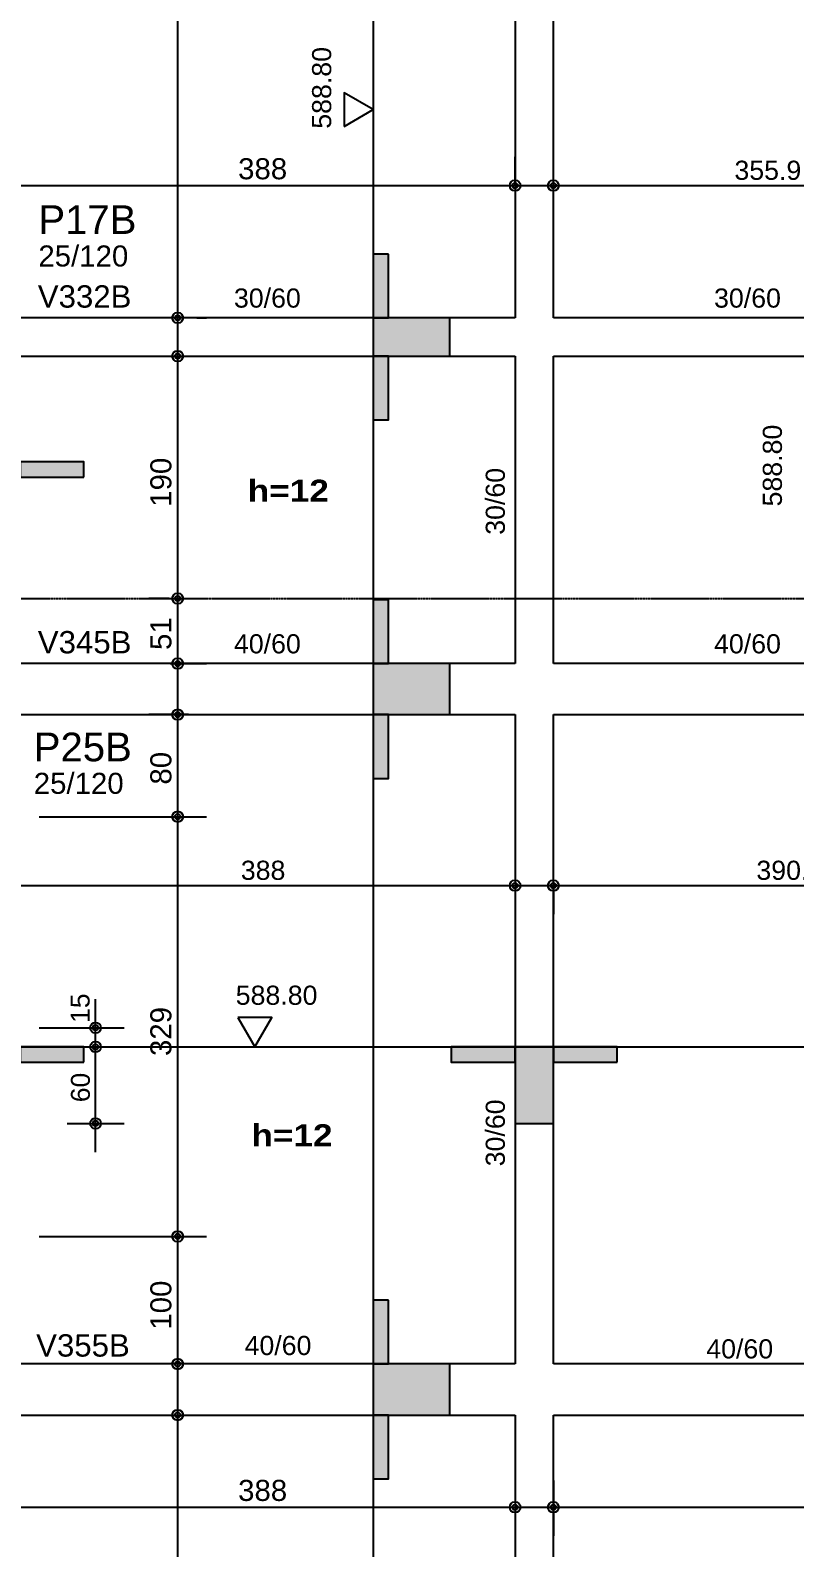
# Model space of a CAD drawing. Extents: x 0 to 13080, y 0 to 6750.
# Drawn here: x 7784 to 8383, y 1772 to 2961 of the extents above; entities that cross this region are included whole.
import ezdxf

# ---------------------------------------------------------------- set-up
doc = ezdxf.new("R2010")
doc.units = 0
doc.header["$MEASUREMENT"] = 0
doc.linetypes.add('ESTILO_TQS_0007', pattern=[2.1, 1.5, -0.2, 0.2, -0.2])
for name, color, linetype in [('MTH-224', 4, 'CONTINUOUS'), ('MTH-COTAS7', 31, 'CONTINUOUS'), ('MTH-DIM-PILAR', 3, 'CONTINUOUS'), ('MTH-DIM-VIGA', 3, 'CONTINUOUS'), ('MTH-EIXO-214', 4, 'CONTINUOUS'), ('MTH-FACE-VIGA', 7, 'CONTINUOUS'), ('MTH-LINHA-SEÇÃO', 16, 'CONTINUOUS'), ('MTH-SIMB_COTA', 3, 'CONTINUOUS'), ('MTH-SOMBRA21', 150, 'CONTINUOUS'), ('MTH-TIT1-PILAR', 5, 'CONTINUOUS'), ('MTH-TIT1-VIGA', 5, 'CONTINUOUS'), ('MTH-TXT', 4, 'CONTINUOUS'), ('MTH-TXT-NEGRITO', 5, 'CONTINUOUS')]:
    doc.layers.add(name, color=color, linetype=linetype)
doc.styles.add('TQS_ARIAL', font='arial.ttf')
doc.styles.add('TQS_ARIAL_BLACK', font='ariblk.ttf')

msp = doc.modelspace()

# ---------------------------------------------------------------- linework, layer by layer
at = {"layer": 'MTH-224', "linetype": 'Continuous'}
for points in [[(8029.712214, 2885.6902), (8052.659919, 2898.939705), (8029.712214, 2912.187892), (8029.712214, 2885.6902)], [(7946.545152, 2187.22771), (7959.794657, 2164.280005), (7973.042844, 2187.22771), (7946.545152, 2187.22771)]]:
    msp.add_lwpolyline(points, dxfattribs=at)
at = {"layer": 'MTH-COTAS7', "linetype": 'Continuous'}
for p, q in [((7899.306507, 2713.232063), (7899.306507, 3287.232062)), ((8163.777243, 2838.856316), (8163.777243, 2861.891503)), ((8193.777243, 2834.178378), (8193.777243, 2861.891503)), ((7753.277243, 2839.391503), (8186.277243, 2839.391503)), ((8171.277243, 2839.391503), (8572.171955, 2839.391503)), ((7914.275108, 2735.732063), (7921.806507, 2735.732063)), ((7899.306507, 2493.232028), (7899.306507, 2728.232063)), ((7812.777243, 2705.732063), (7921.806507, 2705.732063)), ((7899.306507, 2442.232063), (7899.306507, 2538.232062)), ((7892.64307, 2515.732028), (7876.806507, 2515.732028)), ((7897.017426, 2515.732062), (7921.806507, 2515.732062)), ((7893.327807, 2464.732063), (7921.806507, 2464.732063)), ((7899.306507, 2322.232063), (7899.306507, 2447.232063)), ((7907.885971, 2424.732063), (7876.806507, 2424.732063)), ((7899.306507, 1993.232064), (7899.306507, 2367.232063)), ((7790.777243, 2344.732063), (7921.806507, 2344.732063)), ((7805.777243, 2344.732063), (7921.806507, 2344.732063)), ((8163.777243, 2306.537848), (8163.777243, 2268.212438)), ((7753.277243, 2290.712438), (8186.277243, 2290.712438)), ((8171.277243, 2290.712438), (8606.609848, 2290.712438)), ((8193.777243, 2291.487295), (8193.777243, 2268.212438)), ((7834.922657, 2141.780005), (7834.922657, 2201.780005)), ((7790.777243, 2179.280005), (7857.422657, 2179.280005)), ((7834.922657, 2081.780005), (7834.922657, 2186.780005)), ((7837.777243, 2164.280005), (7857.422657, 2164.280005)), ((7837.777243, 2164.280005), (7857.422657, 2164.280005)), ((7812.777243, 2104.280005), (7857.422657, 2104.280005)), ((7899.306507, 1893.232064), (7899.306507, 2038.232064)), ((7790.777243, 2015.732064), (7921.806507, 2015.732064)), ((7790.777243, 2015.732064), (7921.806507, 2015.732064)), ((7899.636907, 1915.732064), (7876.806507, 1915.732064)), ((7899.306507, 1301.732026), (7899.306507, 1898.232064)), ((7889.636873, 1875.732064), (7921.806507, 1875.732064)), ((8193.777243, 1824.443698), (8193.777243, 1780.955882)), ((7753.277243, 1803.455882), (8186.277243, 1803.455882)), ((8163.777243, 1802.668466), (8163.777243, 1780.955882)), ((8171.277243, 1803.455882), (8667.326127, 1803.455882))]:
    msp.add_line(p, q, dxfattribs=at)
at = {"layer": 'MTH-EIXO-214', "linetype": 'ESTILO_TQS_0007'}
msp.add_line((718.67219, 2515.73199), (9031.331125, 2515.73199), dxfattribs=at)
at = {"layer": 'MTH-FACE-VIGA', "linetype": 'Continuous'}
for points in [[(8163.777243, 3264.732062), (8163.777243, 2735.732063)], [(8193.777243, 2735.732063), (8193.777243, 3264.732062)], [(8163.777243, 2735.732063), (7775.777243, 2735.732063)], [(8549.671955, 2735.732063), (8193.777243, 2735.732063)], [(7775.777243, 2705.732063), (8163.777243, 2705.732063)], [(8163.777243, 2705.732063), (8163.777243, 2464.732063)], [(8193.777243, 2464.732063), (8193.777243, 2705.732063)], [(8193.777243, 2705.732063), (8552.994042, 2705.732063)], [(8163.777243, 2464.732063), (7775.777243, 2464.732063)], [(8579.680762, 2464.732063), (8193.777243, 2464.732063)], [(7775.777243, 2424.732063), (8163.777243, 2424.732063)], [(8163.777243, 2424.732063), (8163.777243, 1915.732064)], [(8193.777243, 1915.732064), (8193.777243, 2424.732063)], [(8193.777243, 2424.732063), (8584.109848, 2424.732063)], [(8163.777243, 1915.732064), (7775.777243, 1915.732064)], [(8640.472191, 1915.732064), (8193.777243, 1915.732064)], [(7775.777243, 1875.732064), (8163.777243, 1875.732064)], [(8163.777243, 1875.732064), (8163.777243, 1324.232026)], [(8193.777243, 1324.232026), (8193.777243, 1875.732064)], [(8193.777243, 1875.732064), (8644.902553, 1875.732064)]]:
    msp.add_lwpolyline(points, dxfattribs=at)
at = {"layer": 'MTH-LINHA-SEÇÃO', "linetype": 'Continuous'}
for p, q in [((8052.659919, 4066.891563), (8052.659919, 768.538636)), ((7775.777243, 2164.280005), (8612.949866, 2164.280005))]:
    msp.add_line(p, q, dxfattribs=at)
for points in [[(8064.659919, 2785.732063), (8052.659919, 2785.732063), (8052.659919, 2735.732063), (8064.659919, 2735.732063), (8064.659919, 2785.732063)], [(8052.659919, 2735.732063), (8052.659919, 2705.732063), (8112.659919, 2705.732063), (8112.659919, 2735.732063), (8052.659919, 2735.732063)], [(8064.659919, 2705.732063), (8052.659919, 2705.732063), (8052.659919, 2655.732063), (8064.659919, 2655.732063), (8064.659919, 2705.732063)], [(7825.777243, 2610.893127), (7825.777243, 2622.893127), (7775.777243, 2622.893127), (7775.777243, 2610.893127), (7825.777243, 2610.893127)], [(8064.659919, 2514.732063), (8052.659919, 2514.732063), (8052.659919, 2464.732063), (8064.659919, 2464.732063), (8064.659919, 2514.732063)], [(8052.659919, 2464.732063), (8052.659919, 2424.732063), (8112.659919, 2424.732063), (8112.659919, 2464.732063), (8052.659919, 2464.732063)], [(8064.659919, 2424.732063), (8052.659919, 2424.732063), (8052.659919, 2374.732063), (8064.659919, 2374.732063), (8064.659919, 2424.732063)], [(7825.777243, 2152.280005), (7825.777243, 2164.280005), (7775.777243, 2164.280005), (7775.777243, 2152.280005), (7825.777243, 2152.280005)], [(8163.777243, 2152.280005), (8163.777243, 2164.280005), (8113.777243, 2164.280005), (8113.777243, 2152.280005), (8163.777243, 2152.280005)], [(8193.777243, 2164.280005), (8163.777243, 2164.280005), (8163.777243, 2104.280005), (8193.777243, 2104.280005), (8193.777243, 2164.280005)], [(8243.777243, 2152.280005), (8243.777243, 2164.280005), (8193.777243, 2164.280005), (8193.777243, 2152.280005), (8243.777243, 2152.280005)], [(8064.659919, 1965.732063), (8052.659919, 1965.732063), (8052.659919, 1915.732063), (8064.659919, 1915.732063), (8064.659919, 1965.732063)], [(8052.659919, 1915.732063), (8052.659919, 1875.732063), (8112.659919, 1875.732063), (8112.659919, 1915.732063), (8052.659919, 1915.732063)], [(8064.659919, 1875.732063), (8052.659919, 1875.732063), (8052.659919, 1825.732063), (8064.659919, 1825.732063), (8064.659919, 1875.732063)]]:
    msp.add_lwpolyline(points, dxfattribs=at)
at = {"layer": 'MTH-SIMB_COTA', "linetype": 'Continuous'}
for centre, radius in [((8163.777243, 2839.391503), 4.200001), ((8193.777243, 2839.391503), 4.200001), ((8163.777243, 2839.391503), 2.1), ((8193.777243, 2839.391503), 2.1), ((7899.306507, 2735.732063), 4.200001), ((7899.306507, 2735.732063), 2.1), ((7899.306507, 2705.732063), 4.200001), ((7899.306507, 2705.732063), 2.1), ((7899.306507, 2515.732062), 4.200001), ((7899.306507, 2515.732028), 4.200001), ((7899.306507, 2515.732062), 2.1), ((7899.306507, 2515.732028), 2.1), ((7899.306507, 2464.732063), 4.200001), ((7899.306507, 2464.732063), 2.1), ((7899.306507, 2424.732063), 4.200001), ((7899.306507, 2424.732063), 2.1), ((7899.306507, 2344.732063), 4.200001), ((7899.306507, 2344.732063), 4.200001), ((7899.306507, 2344.732063), 2.1), ((7899.306507, 2344.732063), 2.1), ((8163.777243, 2290.712438), 4.200001), ((8163.777243, 2290.712438), 2.1), ((8193.777243, 2290.712438), 4.200001), ((8193.777243, 2290.712438), 2.1), ((7834.922657, 2179.280005), 4.200001), ((7834.922657, 2179.280005), 2.1), ((7834.922657, 2164.280005), 4.200001), ((7834.922657, 2164.280005), 4.200001), ((7834.922657, 2164.280005), 2.1), ((7834.922657, 2164.280005), 2.1), ((7834.922657, 2104.280005), 4.200001), ((7834.922657, 2104.280005), 2.1), ((7899.306507, 2015.732064), 4.200001), ((7899.306507, 2015.732064), 4.200001), ((7899.306507, 2015.732064), 2.1), ((7899.306507, 2015.732064), 2.1), ((7899.306507, 1915.732064), 4.200001), ((7899.306507, 1915.732064), 2.1), ((7899.306507, 1875.732064), 4.200001), ((7899.306507, 1875.732064), 2.1), ((8163.777243, 1803.455882), 4.200001), ((8163.777243, 1803.455882), 2.1), ((8193.777243, 1803.455882), 4.200001), ((8193.777243, 1803.455882), 2.1)]:
    msp.add_circle(centre, radius, dxfattribs=at)
at = {"layer": 'MTH-SOMBRA21', "linetype": 'Continuous'}
for points in [[(8064.659919, 2785.732063), (8052.659919, 2785.732063), (8052.659919, 2735.732063)], [(8064.659919, 2785.732063), (8052.659919, 2735.732063), (8064.659919, 2735.732063)], [(8064.659919, 2785.732063), (8064.659919, 2735.732063), (8064.659919, 2785.732063)], [(8052.659919, 2735.732063), (8052.659919, 2705.732063), (8112.659919, 2705.732063)], [(8052.659919, 2735.732063), (8112.659919, 2705.732063), (8112.659919, 2735.732063)], [(8052.659919, 2735.732063), (8112.659919, 2735.732063), (8052.659919, 2735.732063)], [(8064.659919, 2705.732063), (8052.659919, 2705.732063), (8052.659919, 2655.732063)], [(8064.659919, 2705.732063), (8052.659919, 2655.732063), (8064.659919, 2655.732063)], [(8064.659919, 2705.732063), (8064.659919, 2655.732063), (8064.659919, 2705.732063)], [(7825.777243, 2610.893127), (7825.777243, 2622.893127), (7775.777243, 2622.893127)], [(7825.777243, 2610.893127), (7775.777243, 2622.893127), (7775.777243, 2610.893127)], [(7825.777243, 2610.893127), (7775.777243, 2610.893127), (7825.777243, 2610.893127)], [(8064.659919, 2514.732063), (8052.659919, 2514.732063), (8052.659919, 2464.732063)], [(8064.659919, 2514.732063), (8052.659919, 2464.732063), (8064.659919, 2464.732063)], [(8064.659919, 2514.732063), (8064.659919, 2464.732063), (8064.659919, 2514.732063)], [(8052.659919, 2464.732063), (8052.659919, 2424.732063), (8112.659919, 2424.732063)], [(8052.659919, 2464.732063), (8112.659919, 2424.732063), (8112.659919, 2464.732063)], [(8052.659919, 2464.732063), (8112.659919, 2464.732063), (8052.659919, 2464.732063)], [(8064.659919, 2424.732063), (8052.659919, 2424.732063), (8052.659919, 2374.732063)], [(8064.659919, 2424.732063), (8052.659919, 2374.732063), (8064.659919, 2374.732063)], [(8064.659919, 2424.732063), (8064.659919, 2374.732063), (8064.659919, 2424.732063)], [(7825.777243, 2152.280005), (7825.777243, 2164.280005), (7775.777243, 2164.280005)], [(7825.777243, 2152.280005), (7775.777243, 2164.280005), (7775.777243, 2152.280005)], [(8163.777243, 2152.280005), (8163.777243, 2164.280005), (8113.777243, 2164.280005)], [(8163.777243, 2152.280005), (8113.777243, 2164.280005), (8113.777243, 2152.280005)], [(8193.777243, 2164.280005), (8163.777243, 2164.280005), (8163.777243, 2104.280005)], [(8193.777243, 2164.280005), (8163.777243, 2104.280005), (8193.777243, 2104.280005)], [(8243.777243, 2152.280005), (8243.777243, 2164.280005), (8193.777243, 2164.280005)], [(8243.777243, 2152.280005), (8193.777243, 2164.280005), (8193.777243, 2152.280005)], [(8193.777243, 2164.280005), (8193.777243, 2104.280005), (8193.777243, 2164.280005)], [(7825.777243, 2152.280005), (7775.777243, 2152.280005), (7825.777243, 2152.280005)], [(8163.777243, 2152.280005), (8113.777243, 2152.280005), (8163.777243, 2152.280005)], [(8243.777243, 2152.280005), (8193.777243, 2152.280005), (8243.777243, 2152.280005)], [(8064.659919, 1965.732063), (8052.659919, 1965.732063), (8052.659919, 1915.732063)], [(8064.659919, 1965.732063), (8052.659919, 1915.732063), (8064.659919, 1915.732063)], [(8064.659919, 1965.732063), (8064.659919, 1915.732063), (8064.659919, 1965.732063)], [(8052.659919, 1915.732063), (8052.659919, 1875.732063), (8112.659919, 1875.732063)], [(8052.659919, 1915.732063), (8112.659919, 1875.732063), (8112.659919, 1915.732063)], [(8052.659919, 1915.732063), (8112.659919, 1915.732063), (8052.659919, 1915.732063)], [(8064.659919, 1875.732063), (8052.659919, 1875.732063), (8052.659919, 1825.732063)], [(8064.659919, 1875.732063), (8052.659919, 1825.732063), (8064.659919, 1825.732063)], [(8064.659919, 1875.732063), (8064.659919, 1825.732063), (8064.659919, 1875.732063)]]:
    msp.add_solid(points, dxfattribs=at)

# ---------------------------------------------------------------- texts
at = {"layer": 'MTH-COTAS7', "linetype": 'Continuous', "style": 'TQS_ARIAL'}
for s, height, p in [('388', 16.5, (7946.677243, 2844.341503)), ('355.9', 15, (8335.724599, 2843.891503)), ('388', 15, (7948.777243, 2295.212438)), ('390.3', 15, (8352.943546, 2295.212438)), ('388', 16.5, (7946.677243, 1808.405882))]:
    msp.add_text(s, height=height, dxfattribs=at).set_placement(p)
for s, height, p in [('190', 16.5, (7894.356507, 2587.632045)), ('51', 16.5, (7894.356507, 2475.382062)), ('80', 16.5, (7894.356507, 2369.882063)), ('15', 14.85, (7830.240687, 2183.084074)), ('329', 16.5, (7894.356507, 2157.132063)), ('60', 14.85, (7830.467657, 2120.915005)), ('100', 16.5, (7894.356507, 1942.632064))]:
    msp.add_text(s, height=height, rotation=90, dxfattribs=at).set_placement(p)
at = {"layer": 'MTH-DIM-PILAR', "linetype": 'Continuous', "style": 'TQS_ARIAL'}
for p in [(7790.098309, 2775.9655), (7786.466633, 2362.622989)]:
    msp.add_text('25/120', height=16.5, dxfattribs=at).set_placement(p)
at = {"layer": 'MTH-DIM-VIGA', "linetype": 'Continuous', "style": 'TQS_ARIAL'}
for s, rotation, p in [('30/60', 360, (7943.399736, 2743.732063)), ('30/60', 360, (8319.760761, 2743.732063)), ('30/60', 90, (8155.777243, 2565.681673)), ('40/60', 360, (7943.399736, 2472.732063)), ('40/60', 360, (8319.760761, 2472.732063)), ('30/60', 90, (8155.777243, 2070.669562)), ('40/60', 360, (7951.726752, 1922.756228)), ('40/60', 360, (8313.660268, 1920.097796))]:
    msp.add_text(s, height=15, rotation=rotation, dxfattribs=at).set_placement(p)
at = {"layer": 'MTH-TIT1-PILAR', "linetype": 'Continuous', "style": 'TQS_ARIAL'}
for s, p in [('P17B', (7790.098309, 2801.4655)), ('P25B', (7786.466633, 2388.122989))]:
    msp.add_text(s, height=22.5, dxfattribs=at).set_placement(p)
at = {"layer": 'MTH-TIT1-VIGA', "linetype": 'Continuous', "style": 'TQS_ARIAL'}
for s, p in [('V332B', (7789.652243, 2743.732063)), ('V345B', (7789.652243, 2472.732063)), ('V355B', (7788.351129, 1921.538749))]:
    msp.add_text(s, height=17.5, rotation=360, dxfattribs=at).set_placement(p)
at = {"layer": 'MTH-TXT', "linetype": 'Continuous', "style": 'TQS_ARIAL'}
for p in [(8019.659919, 2883.939705), (8372.958372, 2587.885722)]:
    msp.add_text('588.80', height=15, rotation=90, dxfattribs=at).set_placement(p)
msp.add_text('588.80', height=15, dxfattribs=at).set_placement((7944.794657, 2197.280005))
at = {"layer": 'MTH-TXT-NEGRITO', "linetype": 'Continuous', "style": 'TQS_ARIAL_BLACK'}
for p in [(7954.195941, 2591.608147), (7957.081602, 2086.39148)]:
    msp.add_text('h=12', height=17.25, dxfattribs=at).set_placement(p)

doc.saveas('drawing.dxf')
